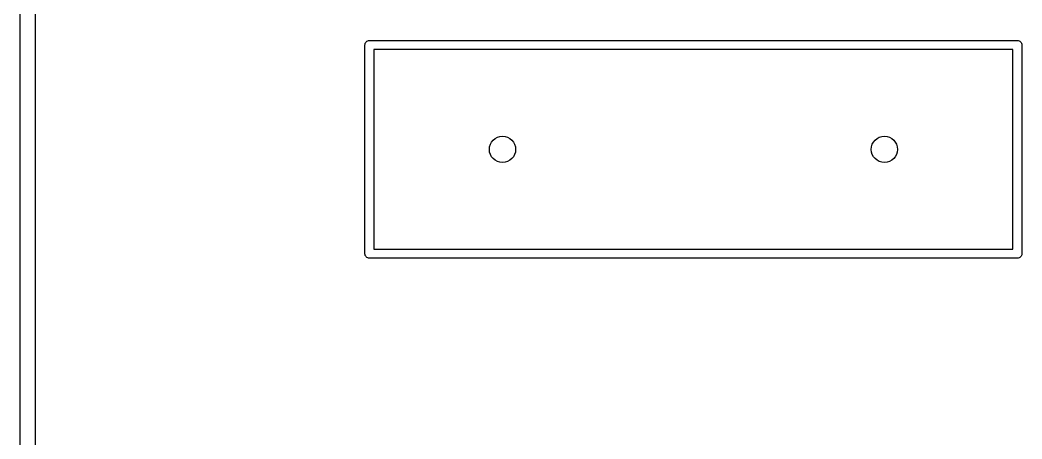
# Model space of a CAD drawing. Extents: x 17 to 176, y -177 to -9.
# Drawn here: x 17.2 to 30.53, y -58.46 to -52.89 of the extents above; entities that cross this region are included whole.
import ezdxf

# ---------------------------------------------------------------- set-up
doc = ezdxf.new("R2010")
doc.units = 0
doc.layers.add('BLACK', color=7, linetype='CONTINUOUS')

msp = doc.modelspace()

# ---------------------------------------------------------------- linework, layer by layer
at = {"layer": 'BLACK', "linetype": 'CONTINUOUS'}
for p, q in [((17.2038, -176.027), (17.2037, -52.2359)), ((17.4037, -52.2457), (17.4037, -176.02)), ((21.8019, -53.1865), (21.8094, -53.1774)), ((21.8094, -53.1774), (21.8185, -53.1699)), ((21.8185, -53.1699), (21.8289, -53.1643)), ((21.8289, -53.1643), (21.8402, -53.1609)), ((21.8402, -53.1609), (21.8491, -53.16)), ((21.8491, -53.16), (21.852, -53.1597)), ((21.852, -53.1597), (21.8549, -53.16)), ((21.8549, -53.16), (30.4691, -53.16)), ((30.4691, -53.16), (30.472, -53.1597)), ((30.472, -53.1597), (30.4749, -53.16)), ((30.4749, -53.16), (30.4749, -53.16)), ((30.4749, -53.16), (30.4838, -53.1609)), ((30.4838, -53.1609), (30.4951, -53.1643)), ((30.4951, -53.1643), (30.5055, -53.1699)), ((30.5055, -53.1699), (30.5146, -53.1774)), ((30.5146, -53.1774), (30.5221, -53.1865)), ((21.7917, -53.22), (21.7929, -53.2082)), ((21.792, -53.2229), (21.7917, -53.22)), ((21.792, -55.997), (21.792, -53.2229)), ((21.7929, -53.2082), (21.7963, -53.1969)), ((21.7963, -53.1969), (21.8019, -53.1865)), ((21.912, -53.28), (21.912, -55.94)), ((30.412, -53.28), (21.912, -53.28)), ((30.412, -55.94), (30.412, -53.28)), ((30.5221, -53.1865), (30.5277, -53.1969)), ((30.5277, -53.1969), (30.5311, -53.2082)), ((30.5311, -53.2082), (30.5323, -53.22)), ((30.5323, -53.22), (30.532, -53.2229)), ((30.532, -53.2229), (30.532, -55.9971)), ((21.912, -55.94), (30.412, -55.94)), ((21.7917, -56), (21.792, -55.997)), ((21.7929, -56.0118), (21.7917, -56)), ((21.7963, -56.0231), (21.7929, -56.0118)), ((21.8019, -56.0335), (21.7963, -56.0231)), ((21.8094, -56.0426), (21.8019, -56.0335)), ((21.8185, -56.0501), (21.8094, -56.0426)), ((21.8289, -56.0557), (21.8185, -56.0501)), ((21.8402, -56.0591), (21.8289, -56.0557)), ((21.8491, -56.06), (21.8402, -56.0591)), ((21.852, -56.0603), (21.8491, -56.06)), ((21.8491, -56.06), (21.8491, -56.06)), ((21.8549, -56.06), (21.852, -56.0603)), ((30.4691, -56.06), (21.8549, -56.06)), ((30.472, -56.0603), (30.4691, -56.06)), ((30.4838, -56.0591), (30.472, -56.0603)), ((30.4951, -56.0557), (30.4838, -56.0591)), ((30.5055, -56.0501), (30.4951, -56.0557)), ((30.5146, -56.0426), (30.5055, -56.0501)), ((30.5221, -56.0335), (30.5146, -56.0426)), ((30.5277, -56.0231), (30.5221, -56.0335)), ((30.5311, -56.0118), (30.5277, -56.0231)), ((30.532, -56.0029), (30.5311, -56.0118)), ((30.532, -55.9971), (30.5323, -56)), ((30.5323, -56), (30.532, -56.0029))]:
    msp.add_line(p, q, dxfattribs=at)
at = {"layer": 'BLACK'}
for centre in [(23.622, -54.61), (23.622, -54.61), (28.702, -54.61), (28.702, -54.61)]:
    msp.add_circle(centre, 0.175, dxfattribs=at)

doc.saveas('drawing.dxf')
